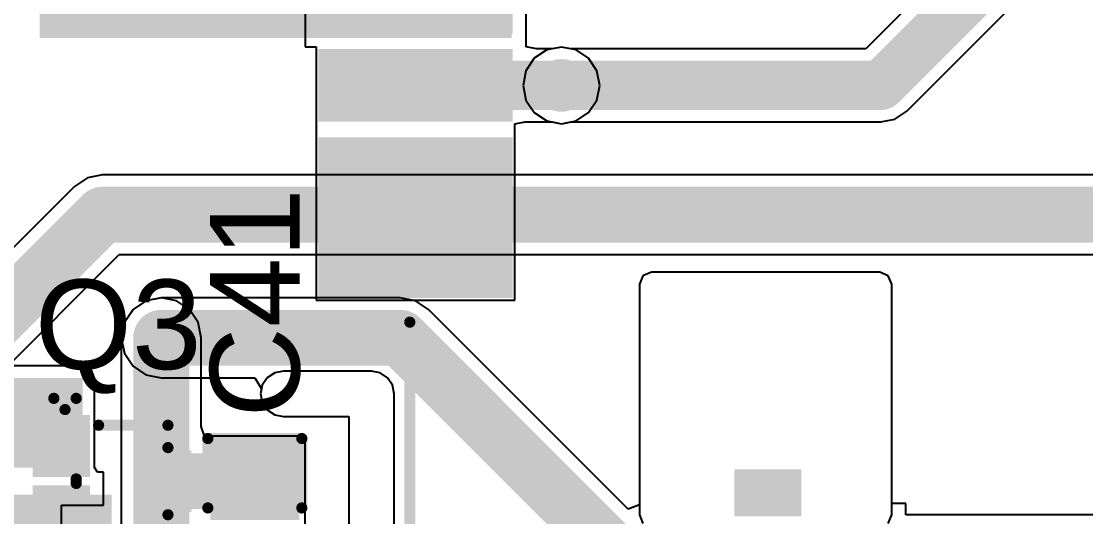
# Model space of a CAD drawing. Header units: millimetres. Extents: x -0.27 to 4.7, y -0.39 to 2.83.
# Drawn here: x 0.0566 to 0.5323, y 0.8371 to 1.0584 of the extents above; entities that cross this region are included whole.
import ezdxf

# ---------------------------------------------------------------- set-up
doc = ezdxf.new("R2010")
doc.units = ezdxf.units.MM
doc.header["$MEASUREMENT"] = 0
for name, color, linetype in [('BottomLayer', 5, 'Continuous'), ('BottomSolder', 6, 'Continuous'), ('TopLayer', 1, 'Continuous'), ('TopOverlay', 2, 'Continuous'), ('TopPaste', 8, 'Continuous'), ('TopSolder', 216, 'Continuous'), ('ViaHoleLayer', 16, 'Continuous')]:
    doc.layers.add(name, color=color, linetype=linetype)
doc.styles.add('Arial', font='', dxfattribs={"height": 0.2})
doc.styles.get('Arial').set_extended_font_data('Arial')

# ---------------------------------------------------------------- blocks, each defined once
blk = doc.blocks.new('SIM7000A_31')
at = {"layer": 'TopLayer'}
for points in [[(-0.30276, 0.51181), (-0.30276, 0.43307), (-0.32717, 0.43307), (-0.32717, 0.51181)], [(-0.26339, 0.51181), (-0.26339, 0.43307), (-0.2878, 0.43307), (-0.2878, 0.51181)], [(-0.22402, 0.51181), (-0.22402, 0.43307), (-0.24843, 0.43307), (-0.24843, 0.51181)], [(-0.18465, 0.51181), (-0.18465, 0.43307), (-0.20906, 0.43307), (-0.20906, 0.51181)]]:
    blk.add_hatch(color=1, dxfattribs=at).paths.add_polyline_path(points)
at = {"layer": 'TopOverlay'}
blk.add_hatch(color=2, dxfattribs=at).paths.add_polyline_path([(-0.42874, 0.3), (-0.40774, 0.3), (-0.40774, 0.33), (-0.42874, 0.33)])
at = {"layer": 'TopPaste'}
for points in [[(-0.30276, 0.51181), (-0.30276, 0.43307), (-0.32717, 0.43307), (-0.32717, 0.51181)], [(-0.26339, 0.51181), (-0.26339, 0.43307), (-0.2878, 0.43307), (-0.2878, 0.51181)], [(-0.22402, 0.51181), (-0.22402, 0.43307), (-0.24843, 0.43307), (-0.24843, 0.51181)], [(-0.18465, 0.51181), (-0.18465, 0.43307), (-0.20906, 0.43307), (-0.20906, 0.51181)]]:
    blk.add_hatch(color=8, dxfattribs=at).paths.add_polyline_path(points)
at = {"layer": 'TopSolder'}
for points in [[(-0.29876, 0.51581), (-0.29876, 0.42907), (-0.33117, 0.42907), (-0.33117, 0.51581)], [(-0.25939, 0.51581), (-0.25939, 0.42907), (-0.2918, 0.42907), (-0.2918, 0.51581)], [(-0.22002, 0.51581), (-0.22002, 0.42907), (-0.25243, 0.42907), (-0.25243, 0.51581)], [(-0.18065, 0.51581), (-0.18065, 0.42907), (-0.21306, 0.42907), (-0.21306, 0.51581)]]:
    blk.add_hatch(color=216, dxfattribs=at).paths.add_polyline_path(points)
at = {"layer": 'TopOverlay', "const_width": 0.005}
blk.add_lwpolyline([(-0.475, 0.475), (-0.342, 0.475)], dxfattribs=at)
at = {"layer": 'TopOverlay', "const_width": 0.0025}
blk.add_lwpolyline([(-0.34325, 0.475, 1), (-0.34075, 0.475, 1)], format="xyb", close=True, dxfattribs=at)
blk = doc.blocks.new('SOT_723_103')
at = {"layer": 'TopLayer'}
for points in [[(-0.00984, 0.0315), (0.00984, 0.0315), (0.00984, 0.01378), (-0.00984, 0.01378)], [(-0.02559, -0.01378), (-0.00591, -0.01378), (-0.00591, -0.0315), (-0.02559, -0.0315)], [(0.00591, -0.01378), (0.02559, -0.01378), (0.02559, -0.0315), (0.00591, -0.0315)]]:
    blk.add_hatch(color=1, dxfattribs=at).paths.add_polyline_path(points)
at = {"layer": 'TopPaste'}
for points in [[(-0.00984, 0.0315), (0.00984, 0.0315), (0.00984, 0.01378), (-0.00984, 0.01378)], [(-0.02559, -0.01378), (-0.00591, -0.01378), (-0.00591, -0.0315), (-0.02559, -0.0315)], [(0.00591, -0.01378), (0.02559, -0.01378), (0.02559, -0.0315), (0.00591, -0.0315)]]:
    blk.add_hatch(color=8, dxfattribs=at).paths.add_polyline_path(points)
at = {"layer": 'TopSolder'}
for points in [[(-0.01384, 0.0355), (0.01384, 0.0355), (0.01384, 0.00978), (-0.01384, 0.00978)], [(-0.02959, -0.00978), (-0.00191, -0.00978), (-0.00191, -0.0355), (-0.02959, -0.0355)], [(0.00191, -0.00978), (0.02959, -0.00978), (0.02959, -0.0355), (0.00191, -0.0355)]]:
    blk.add_hatch(color=216, dxfattribs=at).paths.add_polyline_path(points)
at = {"layer": 'TopOverlay', "const_width": 0.005}
for points in [[(-0.025, -0.006), (-0.025, 0.025)], [(-0.015, 0.025), (-0.025, 0.025)], [(-0.025, -0.006), (-0.025, 0.025)], [(-0.015, 0.025), (-0.025, 0.025)], [(0.025, 0.025), (0.015, 0.025)], [(0.025, -0.006), (0.025, 0.025)], [(-0.037, -0.026), (-0.037, -0.016)], [(-0.032, -0.021), (-0.037, -0.016)], [(0.001, -0.016), (-0.001, -0.016)], [(-0.037, -0.026), (-0.032, -0.021)]]:
    blk.add_lwpolyline(points, dxfattribs=at)
at = {"layer": 'TopOverlay', "const_width": 0.0025}
for points in [[(-0.02625, 0.025, 1), (-0.02375, 0.025, 1)], [(-0.02625, 0.025, 1), (-0.02375, 0.025, 1)], [(-0.02625, 0.025, 1), (-0.02375, 0.025, 1)], [(-0.02625, 0.025, 1), (-0.02375, 0.025, 1)], [(-0.01625, 0.025, 1), (-0.01375, 0.025, 1)], [(-0.01625, 0.025, 1), (-0.01375, 0.025, 1)], [(0.01375, 0.025, 1), (0.01625, 0.025, 1)], [(0.02375, 0.025, 1), (0.02625, 0.025, 1)], [(0.02375, 0.025, 1), (0.02625, 0.025, 1)], [(-0.02625, -0.006, 1), (-0.02375, -0.006, 1)], [(-0.02625, -0.006, 1), (-0.02375, -0.006, 1)], [(0.02375, -0.006, 1), (0.02625, -0.006, 1)], [(-0.03825, -0.016, 1), (-0.03575, -0.016, 1)], [(-0.03825, -0.016, 1), (-0.03575, -0.016, 1)], [(-0.00225, -0.016, 1), (0.00025, -0.016, 1)], [(-0.00025, -0.016, 1), (0.00225, -0.016, 1)], [(-0.03325, -0.021, 1), (-0.03075, -0.021, 1)], [(-0.03325, -0.021, 1), (-0.03075, -0.021, 1)], [(-0.03825, -0.026, 1), (-0.03575, -0.026, 1)], [(-0.03825, -0.026, 1), (-0.03575, -0.026, 1)]]:
    blk.add_lwpolyline(points, format="xyb", close=True, dxfattribs=at)
blk = doc.blocks.new('C___0603_177')
at = {"layer": 'TopLayer'}
for points in [[(-0.015, 0.0175), (-0.015, -0.0175), (-0.045, -0.0175), (-0.045, 0.0175)], [(0.045, 0.0175), (0.045, -0.0175), (0.015, -0.0175), (0.015, 0.0175)]]:
    blk.add_hatch(color=1, dxfattribs=at).paths.add_polyline_path(points)
at = {"layer": 'TopPaste'}
for points in [[(-0.015, 0.0175), (-0.015, -0.0175), (-0.045, -0.0175), (-0.045, 0.0175)], [(0.045, 0.0175), (0.045, -0.0175), (0.015, -0.0175), (0.015, 0.0175)]]:
    blk.add_hatch(color=8, dxfattribs=at).paths.add_polyline_path(points)
at = {"layer": 'TopSolder'}
for points in [[(-0.01264, 0.01986), (-0.01264, -0.01986), (-0.04736, -0.01986), (-0.04736, 0.01986)], [(0.04736, 0.01986), (0.04736, -0.01986), (0.01264, -0.01986), (0.01264, 0.01986)]]:
    blk.add_hatch(color=216, dxfattribs=at).paths.add_polyline_path(points)
at = {"layer": 'TopOverlay', "const_width": 0.005}
for points in [[(-0.049, 0.021), (-0.018, 0.021)], [(-0.049, 0.021), (-0.049, -0.021)], [(0.018, 0.021), (0.049, 0.021)], [(0.049, 0.021), (0.049, -0.021)], [(-0.049, -0.021), (-0.018, -0.021)], [(0.018, -0.021), (0.049, -0.021)]]:
    blk.add_lwpolyline(points, dxfattribs=at)
at = {"layer": 'TopOverlay', "const_width": 0.0025}
for points in [[(-0.05025, 0.021, 1), (-0.04775, 0.021, 1)], [(-0.05025, 0.021, 1), (-0.04775, 0.021, 1)], [(-0.01925, 0.021, 1), (-0.01675, 0.021, 1)], [(0.01675, 0.021, 1), (0.01925, 0.021, 1)], [(0.04775, 0.021, 1), (0.05025, 0.021, 1)], [(0.04775, 0.021, 1), (0.05025, 0.021, 1)], [(-0.05025, -0.021, 1), (-0.04775, -0.021, 1)], [(-0.05025, -0.021, 1), (-0.04775, -0.021, 1)], [(-0.01925, -0.021, 1), (-0.01675, -0.021, 1)], [(0.01675, -0.021, 1), (0.01925, -0.021, 1)], [(0.04775, -0.021, 1), (0.05025, -0.021, 1)], [(0.04775, -0.021, 1), (0.05025, -0.021, 1)]]:
    blk.add_lwpolyline(points, format="xyb", close=True, dxfattribs=at)

msp = doc.modelspace()

# ---------------------------------------------------------------- hatches: boundary and pattern name
at = {"layer": 'BottomLayer'}
h = msp.add_hatch(color=5, dxfattribs=at)
edge = h.paths.add_edge_path()
edge.add_arc((0.298, 1.02977), 0.01181, 0, 360)
h = msp.add_hatch(color=5, dxfattribs=at)
edge = h.paths.add_edge_path()
edge.add_arc((0.11918, 0.917), 0.01181, 0, 360)
at = {"layer": 'BottomSolder'}
h = msp.add_hatch(color=6, dxfattribs=at)
edge = h.paths.add_edge_path()
edge.add_arc((0.298, 1.02977), 0.00591, 0, 360)
h = msp.add_hatch(color=6, dxfattribs=at)
edge = h.paths.add_edge_path()
edge.add_arc((0.11918, 0.917), 0.00591, 0, 360)
at = {"layer": 'TopLayer'}
for points in [[(0.06482, 1.05095), (0.27582, 1.05095), (0.27582, 1.24095), (0.06482, 1.24095)], [(-0.04054, 0.859), (0.084, 0.859), (0.084, 0.899), (-0.04054, 0.899)], [(0.01, 0.781), (0.097, 0.781), (0.097, 0.847), (0.01, 0.847)]]:
    msp.add_hatch(color=1, dxfattribs=at).paths.add_polyline_path(points)
h = msp.add_hatch(color=1, dxfattribs=at)
edge = h.paths.add_edge_path()
edge.add_arc((0.298, 1.02977), 0.01181, 0, 360)
h = msp.add_hatch(color=1, dxfattribs=at)
edge = h.paths.add_edge_path()
edge.add_arc((0.11918, 0.917), 0.01181, 0, 360)
at = {"layer": 'TopSolder'}
h = msp.add_hatch(color=216, dxfattribs=at)
edge = h.paths.add_edge_path()
edge.add_arc((0.298, 1.02977), 0.00591, 0, 360)
h = msp.add_hatch(color=216, dxfattribs=at)
edge = h.paths.add_edge_path()
edge.add_arc((0.11918, 0.917), 0.00591, 0, 360)
at = {"layer": 'ViaHoleLayer'}
h = msp.add_hatch(color=16, dxfattribs=at)
edge = h.paths.add_edge_path()
edge.add_arc((0.298, 1.02977), 0.00591, 0, 360)
h = msp.add_hatch(color=16, dxfattribs=at)
edge = h.paths.add_edge_path()
edge.add_arc((0.11918, 0.917), 0.00591, 0, 360)

# ---------------------------------------------------------------- linework, layer by layer
at = {"layer": 'BottomLayer'}
for p, q in [((0.49251, 1.10458), (0.43401, 1.04608)), ((0.4523, 1.01823), (0.52036, 1.08629)), ((0.298, 1.04691), (0.29144, 1.0456)), ((0.30216, 1.04608), (0.298, 1.04691)), ((0.28588, 1.04189), (0.28217, 1.03633)), ((0.29144, 1.0456), (0.28588, 1.04189)), ((0.43401, 1.04608), (0.30216, 1.04608)), ((0.28217, 1.03633), (0.28086, 1.02977)), ((0.28086, 1.02977), (0.28217, 1.02321)), ((0.28217, 1.02321), (0.28588, 1.01765)), ((0.44701, 1.0147), (0.4523, 1.01823)), ((0.28588, 1.01765), (0.29144, 1.01393)), ((0.29144, 1.01393), (0.298, 1.01263)), ((0.298, 1.01263), (0.30216, 1.01345)), ((0.30216, 1.01345), (0.44077, 1.01345)), ((0.44077, 1.01345), (0.44701, 1.0147)), ((0.093, 0.98984), (0.08617, 0.98848)), ((0.749, 0.98984), (0.093, 0.98984)), ((0.093, 0.98984), (0.093, 0.98984)), ((0.08617, 0.98848), (0.08038, 0.98462)), ((0.08038, 0.98462), (-0.01138, 0.89285)), ((0.08038, 0.98462), (0.08038, 0.98462)), ((-0.016, 0.83777), (0.10039, 0.95416)), ((0.10039, 0.95416), (0.74161, 0.95416)), ((0.33444, 0.94476), (0.33285, 0.94093)), ((0.33826, 0.94634), (0.33444, 0.94476)), ((0.44026, 0.94634), (0.33826, 0.94634)), ((0.44409, 0.94476), (0.44026, 0.94634)), ((0.44568, 0.94093), (0.44409, 0.94476)), ((0.33285, 0.94093), (0.33285, 0.84245)), ((0.44568, 0.83793), (0.44568, 0.94093)), ((0.11235, 0.93348), (0.10656, 0.92962)), ((0.11918, 0.93484), (0.11235, 0.93348)), ((0.226, 0.93484), (0.11918, 0.93484)), ((0.23283, 0.93348), (0.226, 0.93484)), ((0.23862, 0.92962), (0.23283, 0.93348)), ((0.10656, 0.92962), (0.10269, 0.92383)), ((0.32785, 0.84038), (0.23862, 0.92962)), ((0.10269, 0.92383), (0.10133, 0.917)), ((0.10133, 0.917), (0.10269, 0.91017)), ((0.10269, 0.91017), (0.10656, 0.90438)), ((0.10656, 0.90438), (0.11235, 0.90052)), ((0.11235, 0.90052), (0.11918, 0.89916)), ((0.11918, 0.89916), (0.16099, 0.89916)), ((0.16099, 0.89916), (0.16401, 0.89416)), ((0.16401, 0.89416), (0.16357, 0.89197)), ((0.16357, 0.89197), (0.16435, 0.88807)), ((0.16435, 0.88807), (0.16656, 0.88476)), ((0.16656, 0.88476), (0.16987, 0.88255)), ((0.16987, 0.88255), (0.17377, 0.88178)), ((0.17377, 0.88178), (0.20294, 0.88178)), ((0.20294, 0.88178), (0.20294, 0.77386)), ((0.33285, 0.84245), (0.32785, 0.84038)), ((0.44409, 0.8341), (0.44568, 0.83793))]:
    msp.add_line(p, q, dxfattribs=at)
for points, const_width in [([(0.44077, 1.02977), (0.50882, 1.09782)], 0.022), ([(0.298, 1.02977), (0.44077, 1.02977)], 0.022), ([(-0.06, 0.819), (0.093, 0.972)], 0.025), ([(0.093, 0.972), (0.749, 0.972)], 0.025), ([(0.11918, 0.917), (0.226, 0.917)], 0.025), ([(0.226, 0.917), (0.39, 0.753)], 0.025)]:
    msp.add_lwpolyline(points, dxfattribs=dict(at, const_width=const_width))
for points, const_width in [([(0.2925, 1.02977, 1), (0.3035, 1.02977, 1)], 0.011), ([(0.43527, 1.02977, 1), (0.44627, 1.02977, 1)], 0.011), ([(0.43527, 1.02977, 1), (0.44627, 1.02977, 1)], 0.011), ([(0.08675, 0.972, 1), (0.09925, 0.972, 1)], 0.0125), ([(0.08675, 0.972, 1), (0.09925, 0.972, 1)], 0.0125), ([(0.11293, 0.917, 1), (0.12543, 0.917, 1)], 0.0125), ([(0.21975, 0.917, 1), (0.23225, 0.917, 1)], 0.0125), ([(0.21975, 0.917, 1), (0.23225, 0.917, 1)], 0.0125)]:
    msp.add_lwpolyline(points, format="xyb", close=True, dxfattribs=dict(at, const_width=const_width))
at = {"layer": 'TopLayer'}
for p, q in [((0.18345, 1.06414), (0.18345, 1.04693)), ((0.28219, 1.04693), (0.28219, 1.06414)), ((0.18345, 1.04693), (0.18845, 1.04693)), ((0.18845, 1.04693), (0.18845, 1.0126)), ((0.28684, 1.04608), (0.28219, 1.04693)), ((0.298, 1.04691), (0.29385, 1.04608)), ((0.30456, 1.0456), (0.298, 1.04691)), ((0.29385, 1.04608), (0.28684, 1.04608)), ((0.31012, 1.04189), (0.30456, 1.0456)), ((0.31384, 1.03633), (0.31012, 1.04189)), ((0.31514, 1.02977), (0.31384, 1.03633)), ((0.31384, 1.02321), (0.31514, 1.02977)), ((0.31012, 1.01765), (0.31384, 1.02321)), ((0.27719, 1.01256), (0.28184, 1.01345)), ((0.28184, 1.01345), (0.29385, 1.01345)), ((0.29385, 1.01345), (0.298, 1.01263)), ((0.298, 1.01263), (0.30456, 1.01393)), ((0.30456, 1.01393), (0.31012, 1.01765)), ((0.18845, 1.0126), (0.18845, 1.01256)), ((0.18845, 1.01256), (0.18845, 1.0076)), ((0.27719, 1.0076), (0.27719, 1.01256)), ((0.18845, 1.0076), (0.18845, 1.00756)), ((0.18845, 1.00756), (0.18845, 0.97323)), ((0.27719, 1.00756), (0.27719, 1.0076)), ((0.27719, 0.97323), (0.27719, 1.00756)), ((0.18845, 0.97323), (0.18845, 0.97319)), ((0.18845, 0.97319), (0.18845, 0.96823)), ((0.27719, 0.97319), (0.27719, 0.97323)), ((0.27719, 0.96823), (0.27719, 0.97319)), ((0.18845, 0.96823), (0.18845, 0.96819)), ((0.18845, 0.96819), (0.18845, 0.93382)), ((0.27719, 0.96819), (0.27719, 0.96823)), ((0.27719, 0.93382), (0.27719, 0.96819)), ((0.33444, 0.94476), (0.33285, 0.94093)), ((0.33826, 0.94634), (0.33444, 0.94476)), ((0.44026, 0.94634), (0.33826, 0.94634)), ((0.44409, 0.94476), (0.44026, 0.94634)), ((0.44568, 0.94093), (0.44409, 0.94476)), ((0.33285, 0.94093), (0.33285, 0.83793)), ((0.44568, 0.84292), (0.44568, 0.94093)), ((0.1124, 0.93348), (0.10661, 0.92962)), ((0.11923, 0.93484), (0.1124, 0.93348)), ((0.12606, 0.93348), (0.11923, 0.93484)), ((0.13185, 0.92962), (0.12606, 0.93348)), ((0.18845, 0.93382), (0.27719, 0.93382)), ((0.10656, 0.92957), (0.10269, 0.92378)), ((0.10661, 0.92962), (0.10656, 0.92957)), ((0.13571, 0.92383), (0.13185, 0.92962)), ((0.10269, 0.92378), (0.10133, 0.91695)), ((0.13707, 0.917), (0.13571, 0.92383)), ((0.10133, 0.91695), (0.10133, 0.85359)), ((0.13702, 0.91674), (0.13707, 0.917)), ((0.13702, 0.87739), (0.13702, 0.91674)), ((0.084, 0.90441), (-0.016, 0.90441)), ((0.08783, 0.90283), (0.084, 0.90441)), ((0.08941, 0.899), (0.08783, 0.90283)), ((0.16656, 0.89918), (0.16435, 0.89587)), ((0.16987, 0.90139), (0.16656, 0.89918)), ((0.17377, 0.90217), (0.16987, 0.90139)), ((0.21314, 0.90217), (0.17377, 0.90217)), ((0.21704, 0.90139), (0.21314, 0.90217)), ((0.22035, 0.89918), (0.21704, 0.90139)), ((0.22256, 0.89587), (0.22035, 0.89918)), ((0.08941, 0.859), (0.08941, 0.899)), ((0.16435, 0.89587), (0.16357, 0.89197)), ((0.22333, 0.89197), (0.22256, 0.89587)), ((0.16357, 0.89197), (0.16435, 0.88807)), ((0.22333, 0.78406), (0.22333, 0.89197)), ((0.16435, 0.88807), (0.16656, 0.88476)), ((0.16656, 0.88476), (0.16987, 0.88255)), ((0.16987, 0.88255), (0.17377, 0.88178)), ((0.17377, 0.88178), (0.20294, 0.88178)), ((0.20294, 0.88178), (0.20294, 0.77386)), ((0.1385, 0.873), (0.13702, 0.87739)), ((0.1835, 0.873), (0.1385, 0.873)), ((0.1835, 0.833), (0.1835, 0.873)), ((0.09072, 0.85704), (0.08941, 0.859)), ((0.0934, 0.85704), (0.09072, 0.85704)), ((0.0934, 0.8422), (0.0934, 0.85704)), ((0.10133, 0.85359), (0.10133, 0.82394)), ((0.07454, 0.8322), (0.07454, 0.8422)), ((0.07454, 0.8422), (0.0934, 0.8422)), ((0.45188, 0.84292), (0.44568, 0.84292)), ((0.45188, 0.83792), (0.45188, 0.84292)), ((0.33285, 0.83793), (0.33444, 0.8341)), ((0.48621, 0.83792), (0.45188, 0.83792)), ((0.48625, 0.83792), (0.48621, 0.83792)), ((0.49121, 0.83792), (0.48625, 0.83792)), ((0.49125, 0.83792), (0.49121, 0.83792)), ((0.52558, 0.83792), (0.49125, 0.83792)), ((0.52562, 0.83792), (0.52558, 0.83792)), ((0.53058, 0.83792), (0.52562, 0.83792)), ((0.53062, 0.83792), (0.53058, 0.83792)), ((0.56495, 0.83792), (0.53062, 0.83792))]:
    msp.add_line(p, q, dxfattribs=at)
for points, const_width in [([(0.23282, 1.02977), (0.298, 1.02977)], 0.022), ([(0.11918, 0.91695), (0.11923, 0.917)], 0.025), ([(0.11918, 0.85359), (0.11918, 0.91695)], 0.025), ([(0.11918, 0.80095), (0.11918, 0.85359)], 0.025), ([(0.11918, 0.85359), (0.11982, 0.85295)], 0.025), ([(0.11982, 0.85295), (0.16095, 0.85295)], 0.025), ([(0.16095, 0.85295), (0.161, 0.853)], 0.025)]:
    msp.add_lwpolyline(points, dxfattribs=dict(at, const_width=const_width))
for points, const_width in [([(0.22732, 1.02977, 1), (0.23832, 1.02977, 1)], 0.011), ([(0.2925, 1.02977, 1), (0.3035, 1.02977, 1)], 0.011), ([(0.11293, 0.91695, 1), (0.12543, 0.91695, 1)], 0.0125), ([(0.11293, 0.91695, 1), (0.12543, 0.91695, 1)], 0.0125), ([(0.11298, 0.917, 1), (0.12548, 0.917, 1)], 0.0125), ([(0.11293, 0.85359, 1), (0.12543, 0.85359, 1)], 0.0125), ([(0.11293, 0.85359, 1), (0.12543, 0.85359, 1)], 0.0125), ([(0.11293, 0.85359, 1), (0.12543, 0.85359, 1)], 0.0125), ([(0.11357, 0.85295, 1), (0.12607, 0.85295, 1)], 0.0125), ([(0.11357, 0.85295, 1), (0.12607, 0.85295, 1)], 0.0125), ([(0.1547, 0.85295, 1), (0.1672, 0.85295, 1)], 0.0125), ([(0.1547, 0.85295, 1), (0.1672, 0.85295, 1)], 0.0125), ([(0.15475, 0.853, 1), (0.16725, 0.853, 1)], 0.0125)]:
    msp.add_lwpolyline(points, format="xyb", close=True, dxfattribs=dict(at, const_width=const_width))

# ---------------------------------------------------------------- block references
for name, p, rotation in [('SIM7000A_31', (0.70526, 1.26599), 90), ('SOT_723_103', (0.09718, 0.85295), 270), ('C___0603_177', (0.161, 0.823), 90)]:
    msp.add_blockref(name, p, dxfattribs=dict(rotation=rotation))

# ---------------------------------------------------------------- texts
at = {"layer": 'TopOverlay', "style": 'Arial'}
msp.add_text('C41', height=0.04, rotation=90, dxfattribs=at).set_placement((0.18099, 0.88135))
msp.add_text('Q3', height=0.04, dxfattribs=at).set_placement((0.06268, 0.90301))

doc.saveas('drawing.dxf')
